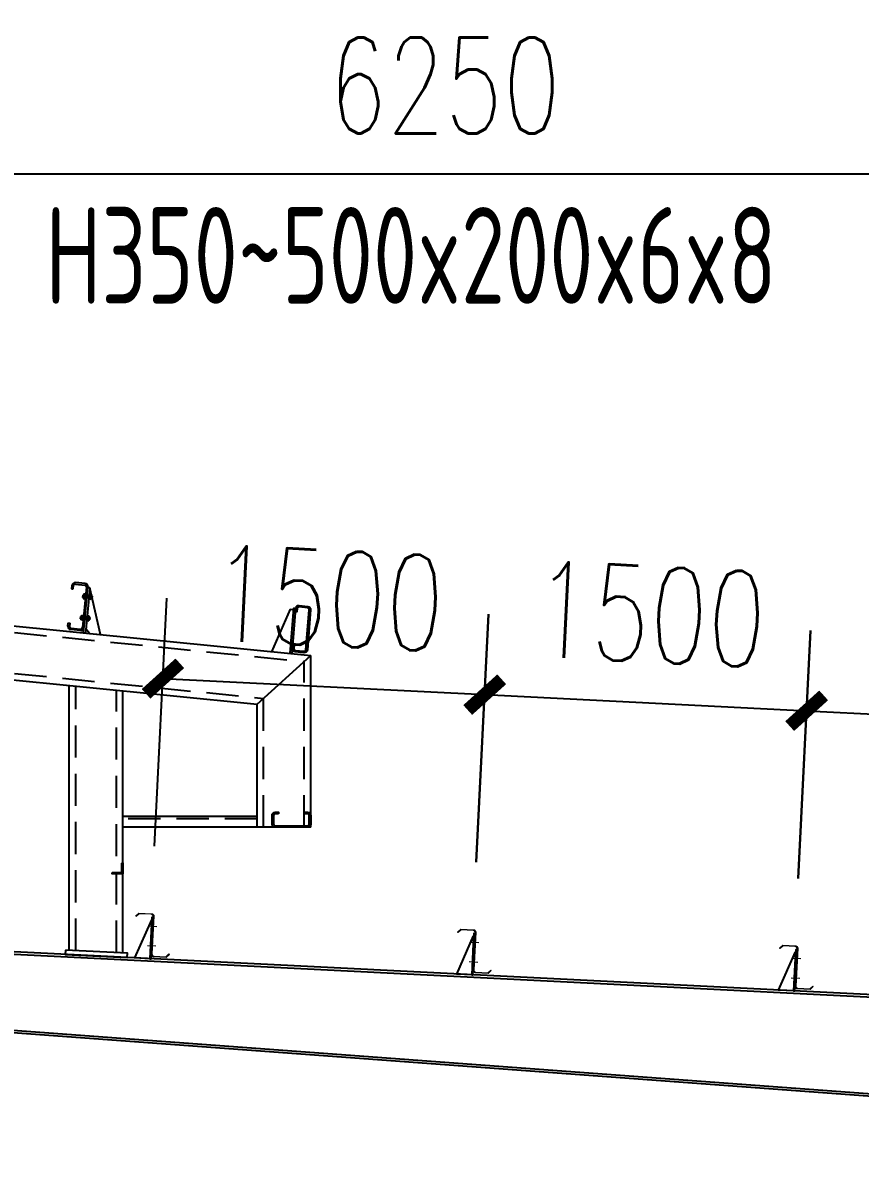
# Model space of a CAD drawing. Extents: x -33967 to 1773478, y -1022458 to -784650.
# Drawn here: x 1680332 to 1684235, y -977684 to -972405 of the extents above; entities that cross this region are included whole.
import ezdxf

# ---------------------------------------------------------------- set-up
doc = ezdxf.new("R2010")
doc.units = 0
doc.header["$LTSCALE"] = 1000
doc.header["$MEASUREMENT"] = 0
doc.linetypes.add('DASHED', pattern=[0.75, 0.5, -0.25])
for name, color, linetype in [('AXIS', 3, 'Continuous'), ('BOLT', 251, 'Continuous'), ('G L', 150, 'Continuous'), ('Prof', 2, 'Continuous'), ('PZ', 202, 'Continuous'), ('SPACE', 7, 'Continuous'), ('TEXT', 7, 'Continuous'), ('型钢', 6, 'Continuous'), ('檩托板', 7, 'Continuous')]:
    doc.layers.add(name, color=color, linetype=linetype)
doc.layers.add('檩条', color=30, linetype='Continuous', lineweight=5)
doc.styles.add('_TCH_DIM_T3', font='SIMPLEX', dxfattribs={"width": 0.705882, "bigfont": 'GBCBIG'})
doc.styles.add('TSSD_Norm', font='tssdeng.shx', dxfattribs={"bigfont": 'hztxt.shx'})
doc.dimstyles.new('TCH_150_1', dxfattribs={"dimtxt": 446.25, "dimasz": 150, "dimexe": 375, "dimexo": 450, "dimgap": 189.375, "dimtad": 1, "dimdec": 0, "dimzin": 0, "dimdsep": 46, "dimtxsty": '_TCH_DIM_T3', "dimblk": 'ARCHTICK', "dimcen": 0.09, "dimclrd": 256, "dimclre": 256, "dimclrt": 7, "dimazin": 2, "dimtfac": 1, "dimtdec": 0, "dimtix": 1, "dimtmove": 2, "dimatfit": 3, "dimfxl": 1, "dimtolj": 1, "dimtzin": 0, "dimarcsym": 0})

# ---------------------------------------------------------------- blocks, each defined once
blk = doc.blocks.new('LT')
at = {"layer": '檩托板', "elevation": 0.3}
for points in [[(1356481.7, 98209.6), (1356487.7, 98210), (1356497.9, 98018.2), (1356491.9, 98017.9)], [(1356488.2, 98200), (1356497.9, 98018.2), (1356567.8, 98021.9)]]:
    blk.add_lwpolyline(points, close=True, dxfattribs=at)
at = {"layer": '檩条', "color": 1, "linetype": 'Continuous'}
for p, q in [((1356503.9, 98171, -1.7), (1356464.1, 98168.9, -1.7)), ((1356508.8, 98079.6, -1.7), (1356468.9, 98077.5, -1.7))]:
    blk.add_line(p, q, dxfattribs=at)
at = {"layer": '檩条', "elevation": -1.7}
blk.add_lwpolyline([(1356481.4, 98214.6, -0.414214), (1356490.9, 98225.1), (1356546.6, 98228.1), (1356560.7, 98215.4), (1356562.7, 98217.6), (1356547.7, 98231.2), (1356487.7, 98228, 0.414214), (1356478.3, 98217.5), (1356487.7, 98040.7, -0.414214), (1356478.2, 98030.2), (1356422.6, 98027.2), (1356408.4, 98040), (1356406.4, 98037.7), (1356421.5, 98024.2), (1356481.4, 98027.4, 0.414214), (1356490.9, 98037.9), (1356481.4, 98214.6)], format="xyb", dxfattribs=at)
at = {"layer": '檩条', "color": 1, "linetype": 'Continuous'}
for points in [[(1356481.5, 98157.6, -1.7), (1356480.2, 98182, -1.7), (1356490.5, 98158, -1.7), (1356489.2, 98182.5, -1.7)], [(1356485, 98090.6, -1.7), (1356486.3, 98066.2, -1.7), (1356494, 98091.1, -1.7), (1356495.3, 98066.7, -1.7)]]:
    blk.add_solid(points, dxfattribs=at)
blk = doc.blocks.new('_ArchTick')
at = {"color": 0, "linetype": 'ByBlock', "const_width": 0.4}
blk.add_lwpolyline([(-0.5, -0.5), (0.5, 0.5)], dxfattribs=at)
blk = doc.blocks.new('*D119')
at = {"layer": 'AXIS', "lineweight": -2, "transparency": 16777216}
for p, q in [((1680946.4, -976243.1), (1681004.2, -975087.4)), ((1682444.5, -976318), (1682502.3, -975162.3)), ((1680985.5, -975461.9), (1682483.6, -975536.8))]:
    blk.add_line(p, q, dxfattribs=at)
at = {"layer": 'Defpoints', "color": 0, "transparency": 16777216}
for p in [(1682483.6, -975536.8), (1680923.9, -976692.6, 0), (1682422.1, -976767.5, 0)]:
    blk.add_point(p, dxfattribs=at)
at = {"layer": 'AXIS', "lineweight": -2, "transparency": 16777216, "xscale": 150, "yscale": 150, "zscale": 150}
for p, rotation in [((1680985.5, -975461.9), 177.1375947688727), ((1682483.6, -975536.8), 357.1375947688728)]:
    blk.add_blockref('_ArchTick', p, dxfattribs=dict(at, rotation=rotation))
at = {"layer": 'AXIS', "color": 7, "transparency": 16777216, "insert": (1681755.1, -975087.4), "char_height": 446.25, "attachment_point": 5, "rotation": 357.1376, "style": '_TCH_DIM_T3'}
blk.add_mtext('\\A1;1500', dxfattribs=at)
blk = doc.blocks.new('*D120')
at = {"layer": 'AXIS', "lineweight": -2, "transparency": 16777216}
for p, q in [((1682446.4, -976318.1), (1682504.2, -975162.4)), ((1683944.5, -976393), (1684002.3, -975237.3)), ((1682485.5, -975536.9), (1683983.6, -975611.8))]:
    blk.add_line(p, q, dxfattribs=at)
at = {"layer": 'Defpoints', "color": 0, "transparency": 16777216}
for p in [(1683983.6, -975611.8), (1682423.9, -976767.6, 0), (1683922.1, -976842.5, 0)]:
    blk.add_point(p, dxfattribs=at)
at = {"layer": 'AXIS', "lineweight": -2, "transparency": 16777216, "xscale": 150, "yscale": 150, "zscale": 150}
for p, rotation in [((1682485.5, -975536.9), 177.1375947688727), ((1683983.6, -975611.8), 357.1375947688728)]:
    blk.add_blockref('_ArchTick', p, dxfattribs=dict(at, rotation=rotation))
at = {"layer": 'AXIS', "color": 7, "transparency": 16777216, "insert": (1683255.1, -975162.4), "char_height": 446.25, "attachment_point": 5, "rotation": 357.1376, "style": '_TCH_DIM_T3'}
blk.add_mtext('\\A1;1500', dxfattribs=at)
blk = doc.blocks.new('*D121')
at = {"layer": 'AXIS', "lineweight": -2, "transparency": 16777216}
for p, q in [((1683946.4, -976393.1), (1684004.2, -975237.4)), ((1685444.5, -976468), (1685502.3, -975312.3)), ((1683985.5, -975611.9), (1685483.6, -975686.8))]:
    blk.add_line(p, q, dxfattribs=at)
at = {"layer": 'Defpoints', "color": 0, "transparency": 16777216}
for p in [(1685483.6, -975686.8), (1683923.9, -976842.6, 0), (1685422.1, -976917.5, 0)]:
    blk.add_point(p, dxfattribs=at)
at = {"layer": 'AXIS', "lineweight": -2, "transparency": 16777216, "xscale": 150, "yscale": 150, "zscale": 150}
for p, rotation in [((1683985.5, -975611.9), 177.1375947688727), ((1685483.6, -975686.8), 357.1375947688728)]:
    blk.add_blockref('_ArchTick', p, dxfattribs=dict(at, rotation=rotation))
at = {"layer": 'AXIS', "color": 7, "transparency": 16777216, "insert": (1684755.1, -975237.4), "char_height": 446.25, "attachment_point": 5, "rotation": 357.1376, "style": '_TCH_DIM_T3'}
blk.add_mtext('\\A1;1500', dxfattribs=at)
blk = doc.blocks.new('*D2004')
at = {"layer": 'AXIS', "lineweight": -2, "transparency": 16777216}
for p, q in [((1679173.9, -976169.9), (1679173.9, -972735.5)), ((1685423.9, -975233.7), (1685423.9, -972735.5)), ((1685423.9, -973110.5), (1679173.9, -973110.5))]:
    blk.add_line(p, q, dxfattribs=at)
at = {"layer": 'Defpoints', "color": 0, "transparency": 16777216}
for p in [(1679173.9, -973110.5), (1685423.9, -975683.7, 2.6), (1679173.9, -976619.9, 2.6)]:
    blk.add_point(p, dxfattribs=at)
at = {"layer": 'AXIS', "lineweight": -2, "transparency": 16777216, "xscale": 150, "yscale": 150, "zscale": 150, "rotation": 180}
blk.add_blockref('_ArchTick', (1679173.9, -973110.5), dxfattribs=at)
at = {"layer": 'AXIS', "lineweight": -2, "transparency": 16777216, "xscale": 150, "yscale": 150, "zscale": 150}
blk.add_blockref('_ArchTick', (1685423.9, -973110.5), dxfattribs=at)
at = {"layer": 'AXIS', "color": 7, "transparency": 16777216, "insert": (1682298.9, -972698), "char_height": 446.25, "attachment_point": 5, "style": '_TCH_DIM_T3'}
blk.add_mtext('\\A1;6250', dxfattribs=at)

msp = doc.modelspace()

# ---------------------------------------------------------------- linework, layer by layer
at = {"layer": 'BOLT'}
for p, q in [((1680612.4, -975073.3), (1680611.3, -975083.6)), ((1680612.4, -975073.3), (1680622.9, -975074.3)), ((1680612.4, -975073.3), (1680612.4, -975073.3)), ((1680616, -975068.4), (1680613.9, -975089.1)), ((1680623.4, -975069.2), (1680616, -975068.4)), ((1680621.3, -975090), (1680623.4, -975069.1)), ((1680637.9, -975075.5), (1680622.9, -975074)), ((1680637.9, -975075), (1680623, -975073.5)), ((1680623.4, -975069.1), (1680625.9, -975069.3)), ((1680625.9, -975069.3), (1680623.8, -975090.2)), ((1680625.4, -975074), (1680625.4, -975073.8)), ((1680625.4, -975073.8), (1680625.4, -975074.1)), ((1680636.7, -975087), (1680637.9, -975075)), ((1680641.9, -975075.4), (1680637.9, -975075)), ((1680655.9, -975077.3), (1680637.9, -975075.5)), ((1680642.4, -975071), (1680640.3, -975091.8)), ((1680641.9, -975075.4), (1680641.9, -975075.7)), ((1680641.9, -975075.6), (1680641.9, -975075.4)), ((1680644.8, -975071.2), (1680642.4, -975071)), ((1680642.8, -975092.1), (1680644.8, -975071.2)), ((1680644.8, -975071.3), (1680652.2, -975072)), ((1680652.2, -975072), (1680650.1, -975092.7)), ((1680611.3, -975083.6), (1680621.8, -975084.7)), ((1680613.9, -975089.1), (1680621.3, -975089.8)), ((1680621.3, -975090), (1680623.8, -975090.2)), ((1680636.8, -975086.5), (1680621.8, -975085)), ((1680636.7, -975087), (1680621.8, -975085.5)), ((1680623.8, -975090.2), (1680623.8, -975089.9)), ((1680636.7, -975087), (1680636.8, -975086.7)), ((1680636.8, -975086.8), (1680636.7, -975087)), ((1680640.7, -975087.4), (1680636.7, -975087)), ((1680654.8, -975088.3), (1680636.8, -975086.5)), ((1680640.3, -975091.8), (1680640.3, -975091.6)), ((1680642.8, -975092.1), (1680640.3, -975091.8)), ((1680650.1, -975092.7), (1680642.8, -975092)), ((1680650.7, -975087.6), (1680643.3, -975086.8)), ((1680651.7, -975077.2), (1680644.3, -975076.5)), ((1680655.9, -975077.3), (1680654.8, -975088.3)), ((1680655.9, -975077.6), (1680655.9, -975077.3)), ((1680601.4, -975183.1), (1680602.4, -975172.8)), ((1680602.4, -975172.8), (1680612.9, -975173.8)), ((1680604, -975188.6), (1680606.1, -975167.9)), ((1680606.1, -975167.9), (1680613.4, -975168.7)), ((1680613.5, -975168.6), (1680611.4, -975189.5)), ((1680628, -975174.5), (1680613, -975173)), ((1680627.9, -975175), (1680613, -975173.5)), ((1680613.5, -975168.6), (1680615.9, -975168.8)), ((1680613.9, -975189.7), (1680615.9, -975168.8)), ((1680615.9, -975168.8), (1680615.9, -975169.1)), ((1680628, -975174.5), (1680626.8, -975186.5)), ((1680646, -975176.8), (1680627.9, -975175)), ((1680632, -975174.9), (1680628, -975174.5)), ((1680628, -975174.7), (1680628, -975174.5)), ((1680628, -975174.5), (1680628, -975174.8)), ((1680630.3, -975191.4), (1680632.4, -975170.5)), ((1680634.9, -975170.7), (1680632.4, -975170.5)), ((1680632.4, -975170.5), (1680632.4, -975170.7)), ((1680634.9, -975170.7), (1680632.8, -975191.6)), ((1680641.7, -975176.7), (1680634.4, -975176)), ((1680642.3, -975171.5), (1680634.9, -975170.8)), ((1680640.2, -975192.2), (1680642.3, -975171.5)), ((1680644.9, -975187.8), (1680646, -975176.8)), ((1680601.4, -975183.1), (1680601.4, -975183.1)), ((1680601.4, -975183.1), (1680611.9, -975184.2)), ((1680611.4, -975189.3), (1680604, -975188.6)), ((1680611.4, -975189.5), (1680613.9, -975189.7)), ((1680626.8, -975186.5), (1680611.8, -975185)), ((1680626.8, -975186), (1680611.9, -975184.5)), ((1680614.3, -975185.2), (1680614.3, -975184.9)), ((1680614.3, -975185.1), (1680614.3, -975185.2)), ((1680644.9, -975187.8), (1680626.8, -975186)), ((1680630.8, -975186.9), (1680626.8, -975186.5)), ((1680632.8, -975191.6), (1680630.3, -975191.4)), ((1680630.8, -975186.9), (1680630.8, -975186.6)), ((1680630.8, -975186.7), (1680630.8, -975186.9)), ((1680632.8, -975191.5), (1680640.2, -975192.2)), ((1680640.7, -975187.1), (1680633.3, -975186.3)), ((1680644.9, -975187.5), (1680644.9, -975187.8))]:
    msp.add_line(p, q, dxfattribs=at)
for centre, start, end in [((1680621.1, -975073.4), 121.8048, 179.1173), ((1680646.2, -975075.9), 349.4615, 46.774), ((1680619.9, -975085.3), 169.4615, 226.774), ((1680645.1, -975087.8), 301.8048, 359.1173), ((1680611.2, -975172.9), 121.8048, 179.1173), ((1680636.3, -975175.4), 349.4615, 46.774), ((1680610, -975184.8), 169.4615, 226.774), ((1680635.1, -975187.3), 301.8048, 359.1173)]:
    msp.add_arc(centre, 5.58, start, end, dxfattribs=at)
at = {"layer": 'G L'}
for points in [[(1688423.9, -977142.5), (1679173.9, -976680)], [(1679173.9, -976690), (1688423.9, -977152.5), (1697423.9, -976702.5)], [(1687999, -977673.8), (1679173.9, -977020.4)], [(1687999, -977683.8), (1679173.9, -977030.4)]]:
    msp.add_lwpolyline(points, dxfattribs=at)
at = {"layer": 'Prof'}
for p, q in [((1680577.4, -975021.7), (1680622.2, -975026.2)), ((1680622.9, -975019.3), (1680578.1, -975014.8)), ((1680561.7, -975028.2), (1680560.2, -975043.1)), ((1680560.2, -975043.1), (1680567.1, -975043.8)), ((1680567.1, -975043.8), (1680568.6, -975028.9)), ((1680629.3, -975035), (1680610.4, -975224)), ((1680617.4, -975224.7), (1680636.3, -975035.7)), ((1680542.8, -975217.3), (1680544.2, -975202.3)), ((1680544.2, -975202.3), (1680551.2, -975203)), ((1680551.2, -975203), (1680549.7, -975218)), ((1680601, -975238.2), (1680556.2, -975233.7)), ((1680556.9, -975226.7), (1680601.7, -975231.2))]:
    msp.add_line(p, q, dxfattribs=at)
for points in [[(1681597.2, -975307), (1681595.7, -975321.9, 0.414214), (1681602.8, -975330.7), (1681642.6, -975334.7, 0.414214), (1681651.4, -975327.5), (1681666.3, -975141, 0.414214), (1681659.2, -975132.3), (1681619.4, -975128.3, 0.414214), (1681610.6, -975135.4), (1681609.1, -975150.4), (1681602.1, -975149.7), (1681603.6, -975134.7, -0.414214), (1681620.1, -975121.3), (1681659.9, -975125.3, -0.414214), (1681673.3, -975141.7), (1681658.4, -975328.2, -0.414214), (1681641.9, -975341.6), (1681602.1, -975337.6, -0.414214), (1681588.7, -975321.2), (1681590.2, -975306.3)], [(1681523.9, -976092), (1681508.9, -976092, 0.414214), (1681500.9, -976100), (1681500.9, -976140, 0.414214), (1681508.9, -976148), (1681658.9, -976148, 0.414214), (1681666.9, -976140), (1681666.9, -976100, 0.414214), (1681658.9, -976092), (1681643.9, -976092), (1681643.9, -976085), (1681658.9, -976085, -0.414214), (1681673.9, -976100), (1681673.9, -976140, -0.414214), (1681658.9, -976155), (1681508.9, -976155, -0.414214), (1681493.9, -976140), (1681493.9, -976100, -0.414214), (1681508.9, -976085), (1681523.9, -976085)]]:
    msp.add_lwpolyline(points, format="xyb", close=True, dxfattribs=at)
for centre, radius, start, end in [((1680576.6, -975029.7), 15, 84.2894, 174.2894), ((1680576.6, -975029.7), 8, 84.2894, 174.2894), ((1680621.4, -975034.2), 15, 354.2894, 84.2894), ((1680621.4, -975034.2), 8, 354.2894, 84.2894), ((1680557.7, -975218.8), 15, 174.2894, 264.2894), ((1680557.7, -975218.8), 8, 174.2894, 264.2894), ((1680602.5, -975223.2), 15, 264.2894, 354.2894), ((1680602.5, -975223.2), 8, 264.2894, 354.2894)]:
    msp.add_arc(centre, radius, start, end, dxfattribs=at)
at = {"layer": 'PZ'}
for p, q in [((1680614.9, -975249.1), (1680636.1, -975037.8)), ((1680645.6, -975038.7), (1680624.4, -975250)), ((1680645.6, -975038.7), (1680636.1, -975037.8)), ((1680694.1, -975257), (1680645.6, -975038.7)), ((1681578, -975139), (1681491, -975336.7)), ((1681578, -975139), (1681595.1, -975140.7)), ((1680643.6, -975252), (1680626.4, -975230.3)), ((1680624.4, -975250), (1680614.9, -975249.1)), ((1680643.6, -975252), (1680694.1, -975257))]:
    msp.add_line(p, q, dxfattribs=at)
for points in [[(1681603.6, -975134.7), (1681586.2, -975346.2), (1681578.3, -975345.4), (1681595.7, -975133.9)], [(1680530.8, -976727.8), (1680529.2, -976747.7), (1680818.7, -976762.2), (1680820.3, -976742.3)]]:
    msp.add_lwpolyline(points, close=True, dxfattribs=at)
at = {"layer": '型钢'}
for p, q in [((1679173.9, -975105), (1681673.9, -975355)), ((1679173.9, -975356.2), (1681423.9, -975581.2)), ((1681423.9, -975581.2), (1681673.9, -975355)), ((1681673.9, -976155), (1681673.9, -975355)), ((1680548.9, -976728.7), (1680548.9, -975493.7)), ((1680798.9, -976741.2), (1680798.9, -975518.7)), ((1681423.9, -976155), (1681423.9, -975581.2)), ((1681423.9, -976105), (1680798.9, -976105)), ((1681423.9, -976155), (1680798.9, -976155)), ((1681673.9, -976155), (1681423.9, -976155))]:
    msp.add_line(p, q, dxfattribs=at)
at = {"layer": '型钢', "linetype": 'DASHED', "ltscale": 0.3}
for p, q in [((1679173.9, -975135.1), (1681643.9, -975382.1)), ((1679173.9, -975326.1), (1681453.9, -975554.1)), ((1681643.9, -976155), (1681643.9, -975382.1)), ((1680578.9, -976730.2), (1680578.9, -975493.7)), ((1680768.9, -976739.7), (1680768.9, -975518.7)), ((1681453.9, -976155), (1681453.9, -975554.1)), ((1681423.9, -976115), (1680798.9, -976115))]:
    msp.add_line(p, q, dxfattribs=at)
at = {"layer": '型钢'}
msp.add_lwpolyline([(1680798.9, -976371.4), (1680748.9, -976371.4), (1680748.9, -976368.1, -0.414214), (1680750.6, -976366.4), (1680788.4, -976366.4, 0.414214), (1680793.9, -976360.9), (1680793.9, -976323.1, -0.414214), (1680795.6, -976321.4), (1680798.9, -976321.4)], format="xyb", close=True, dxfattribs=at)

# ---------------------------------------------------------------- block references
at = {"layer": 'SPACE', "xscale": -1, "rotation": 0.1868720425198944}
for p in [(3037734.3, -1070360.9, -0.3), (3039234.3, -1070435.9, -0.3), (3040734.3, -1070510.9, -0.3)]:
    msp.add_blockref('LT', p, dxfattribs=at)

# ---------------------------------------------------------------- texts
at = {"layer": 'TEXT', "style": 'TSSD_Norm', "width": 0.7}
msp.add_text('H350~500x200x6x8', height=450, dxfattribs=at).set_placement((1680438.6, -973714.7, -2.6))

# ---------------------------------------------------------------- dimensions: what is measured, and where the dimension line sits
at = {"layer": 'AXIS'}
for base, p1, p2, angle, picture, middle in [((1679173.9, -973110.5, -2.6), (1685423.9, -975683.7), (1679173.9, -976619.9), 180, '*D2004', (1682298.9, -972698, -2.6)), ((1682483.6, -975536.8, 0), (1680923.9, -976692.6), (1682422.1, -976767.5), 177.1376, '*D119', (1681755.1, -975087.4, 0)), ((1683983.6, -975611.8, 0), (1682423.9, -976767.6), (1683922.1, -976842.5), 177.1376, '*D120', (1683255.1, -975162.4, 0)), ((1685483.6, -975686.8, 0), (1683923.9, -976842.6), (1685422.1, -976917.5), 177.1376, '*D121', (1684755.1, -975237.4, 0))]:
    dim = msp.add_linear_dim(base=base, p1=p1, p2=p2, angle=angle, dimstyle='TCH_150_1', dxfattribs=at)
    dim.commit()
    dim.dimension.update_dxf_attribs({"geometry": picture, "text_midpoint": middle})

doc.saveas('drawing.dxf')
